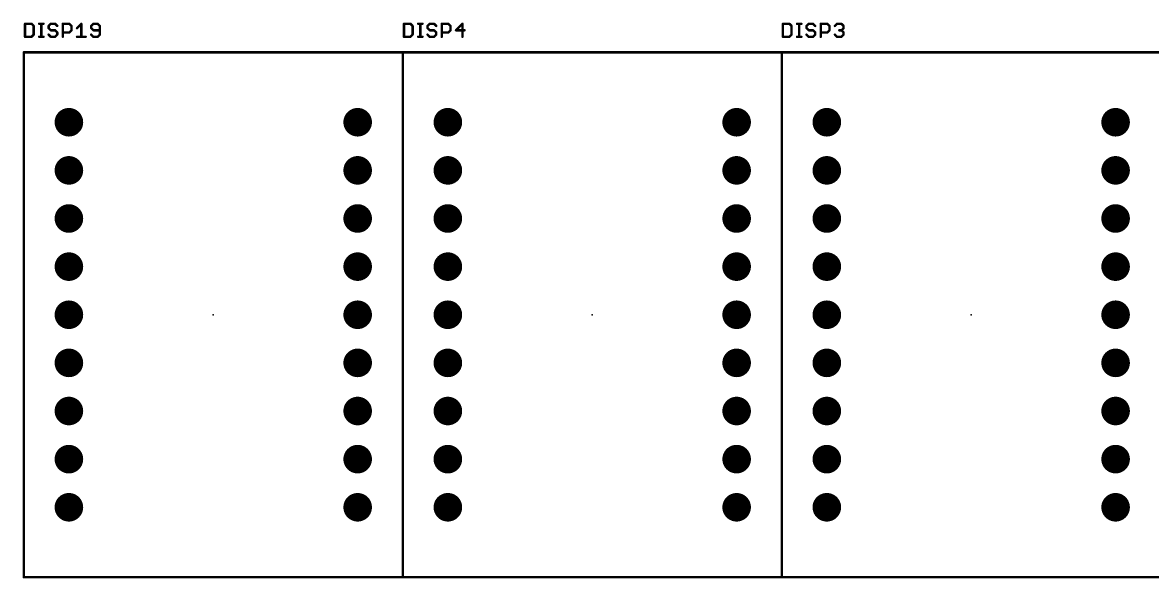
# Model space of a CAD drawing. Extents: x 0 to 426, y 0 to 160.
# Drawn here: x 174.9 to 234.6, y 76.1 to 105.4 of the extents above; entities that cross this region are included whole.
import ezdxf

# ---------------------------------------------------------------- set-up
doc = ezdxf.new("R2010")
doc.units = 0
doc.header["$MEASUREMENT"] = 0
doc.layers.get('0').update_dxf_attribs({"linetype": 'CONTINUOUS'})
for name, color, linetype in [('17', 82, 'CONTINUOUS'), ('21', 253, 'CONTINUOUS'), ('23', 7, 'CONTINUOUS'), ('25', 253, 'CONTINUOUS')]:
    doc.layers.add(name, color=color, linetype=linetype)

# ---------------------------------------------------------------- blocks, each defined once
blk = doc.blocks.new('ROUNDP')
at = {"const_width": 0.5}
blk.add_lwpolyline([(0, -0.25, 1), (0, 0.25, 1), (0, -0.25)], format="xyb", dxfattribs=at)

msp = doc.modelspace()

# ---------------------------------------------------------------- linework, layer by layer
at = {"layer": '21', "const_width": 0.0635}
for points in [[(175, 103.8818, 1), (175, 103.8183)], [(175.0317, 103.85, 1), (174.9683, 103.85)], [(195, 103.8818, 1), (195, 103.8183)], [(195.0317, 103.85, 1), (194.9683, 103.85)], [(195.0317, 103.85, 1), (194.9683, 103.85)], [(195, 103.8183, 1), (195, 103.8818)], [(215, 103.8818, 1), (215, 103.8183)], [(215.0317, 103.85, 1), (214.9683, 103.85)], [(215.0317, 103.85, 1), (214.9683, 103.85)], [(215, 103.8183, 1), (215, 103.8818)], [(175, 76.1818, 1), (175, 76.1183)], [(174.9683, 76.15, 1), (175.0317, 76.15)], [(195, 76.1818, 1), (195, 76.1183)], [(194.9683, 76.15, 1), (195.0317, 76.15)], [(194.9683, 76.15, 1), (195.0317, 76.15)], [(195, 76.1183, 1), (195, 76.1818)], [(215, 76.1818, 1), (215, 76.1183)], [(214.9683, 76.15, 1), (215.0317, 76.15)], [(214.9683, 76.15, 1), (215.0317, 76.15)], [(215, 76.1183, 1), (215, 76.1818)]]:
    msp.add_lwpolyline(points, format="xyb", dxfattribs=at)
at = {"layer": '21', "const_width": 0.127}
for points in [[(175, 103.85), (175, 76.15)], [(195, 103.85), (175, 103.85)], [(195, 103.85), (195, 76.15)], [(215, 103.85), (195, 103.85)], [(195, 76.15), (195, 103.85)], [(215, 103.85), (215, 76.15)], [(235, 103.85), (215, 103.85)], [(215, 76.15), (215, 103.85)], [(175, 76.15), (195, 76.15)], [(195, 76.15), (215, 76.15)], [(215, 76.15), (235, 76.15)]]:
    msp.add_lwpolyline(points, dxfattribs=at)
at = {"layer": '23'}
for p in [(185, 90), (205, 90), (225, 90)]:
    msp.add_point(p, dxfattribs=at)
at = {"layer": '25', "const_width": 0.127}
for points in [[(175.0635, 105.3549), (175.0635, 104.6685)], [(175.4067, 105.3549), (175.0635, 105.3549)], [(175.5211, 105.2405), (175.4067, 105.3549)], [(175.5211, 104.7829), (175.5211, 105.2405)], [(175.8119, 105.3549), (176.0407, 105.3549)], [(175.9263, 104.6685), (175.9263, 105.3549)], [(176.4253, 105.3549), (176.3109, 105.2405)], [(176.3109, 105.2405), (176.3109, 105.1261)], [(176.3109, 105.1261), (176.4253, 105.0117)], [(176.6541, 105.3549), (176.4253, 105.3549)], [(176.4253, 105.0117), (176.6541, 105.0117)], [(176.7685, 105.2405), (176.6541, 105.3549)], [(176.6541, 105.0117), (176.7685, 104.8973)], [(176.7685, 104.8973), (176.7685, 104.7829)], [(177.0593, 104.6685), (177.0593, 105.3549)], [(177.0593, 105.3549), (177.4025, 105.3549)], [(177.4025, 104.8973), (177.0593, 104.8973)], [(177.4025, 105.3549), (177.5169, 105.2405)], [(177.5169, 105.0117), (177.4025, 104.8973)], [(177.5169, 105.2405), (177.5169, 105.0117)], [(177.8077, 105.1261), (178.0365, 105.3549)], [(178.0365, 105.3549), (178.0365, 104.6685)], [(178.6705, 105.3549), (178.5561, 105.2405)], [(178.5561, 105.2405), (178.5561, 105.1261)], [(178.5561, 105.1261), (178.6705, 105.0117)], [(178.8993, 105.3549), (178.6705, 105.3549)], [(178.6705, 105.0117), (179.0137, 105.0117)], [(179.0137, 105.2405), (178.8993, 105.3549)], [(179.0137, 104.7829), (179.0137, 105.2405)], [(195.0635, 105.3549), (195.0635, 104.6685)], [(195.4067, 105.3549), (195.0635, 105.3549)], [(195.5211, 105.2405), (195.4067, 105.3549)], [(195.5211, 104.7829), (195.5211, 105.2405)], [(195.8119, 105.3549), (196.0407, 105.3549)], [(195.9263, 104.6685), (195.9263, 105.3549)], [(196.4253, 105.3549), (196.3109, 105.2405)], [(196.3109, 105.2405), (196.3109, 105.1261)], [(196.3109, 105.1261), (196.4253, 105.0117)], [(196.6541, 105.3549), (196.4253, 105.3549)], [(196.4253, 105.0117), (196.6541, 105.0117)], [(196.7685, 105.2405), (196.6541, 105.3549)], [(196.6541, 105.0117), (196.7685, 104.8973)], [(196.7685, 104.8973), (196.7685, 104.7829)], [(197.0593, 104.6685), (197.0593, 105.3549)], [(197.0593, 105.3549), (197.4025, 105.3549)], [(197.4025, 104.8973), (197.0593, 104.8973)], [(197.4025, 105.3549), (197.5169, 105.2405)], [(197.5169, 105.0117), (197.4025, 104.8973)], [(197.5169, 105.2405), (197.5169, 105.0117)], [(198.1509, 105.3549), (197.8077, 105.0117)], [(197.8077, 105.0117), (198.2653, 105.0117)], [(198.1509, 104.6685), (198.1509, 105.3549)], [(215.0635, 105.3549), (215.0635, 104.6685)], [(215.4067, 105.3549), (215.0635, 105.3549)], [(215.5211, 105.2405), (215.4067, 105.3549)], [(215.5211, 104.7829), (215.5211, 105.2405)], [(215.8119, 105.3549), (216.0407, 105.3549)], [(215.9263, 104.6685), (215.9263, 105.3549)], [(216.4253, 105.3549), (216.3109, 105.2405)], [(216.3109, 105.2405), (216.3109, 105.1261)], [(216.3109, 105.1261), (216.4253, 105.0117)], [(216.6541, 105.3549), (216.4253, 105.3549)], [(216.4253, 105.0117), (216.6541, 105.0117)], [(216.7685, 105.2405), (216.6541, 105.3549)], [(216.6541, 105.0117), (216.7685, 104.8973)], [(216.7685, 104.8973), (216.7685, 104.7829)], [(217.0593, 104.6685), (217.0593, 105.3549)], [(217.0593, 105.3549), (217.4025, 105.3549)], [(217.4025, 104.8973), (217.0593, 104.8973)], [(217.4025, 105.3549), (217.5169, 105.2405)], [(217.5169, 105.0117), (217.4025, 104.8973)], [(217.5169, 105.2405), (217.5169, 105.0117)], [(217.8077, 105.2405), (217.9221, 105.3549)], [(217.9221, 105.3549), (218.1509, 105.3549)], [(218.1509, 105.0117), (218.0365, 105.0117)], [(218.1509, 105.3549), (218.2653, 105.2405)], [(218.2653, 105.1261), (218.1509, 105.0117)], [(218.1509, 105.0117), (218.2653, 104.8973)], [(218.2653, 105.2405), (218.2653, 105.1261)], [(218.2653, 104.8973), (218.2653, 104.7829)], [(175.0635, 104.6685), (175.4067, 104.6685)], [(175.4067, 104.6685), (175.5211, 104.7829)], [(175.8119, 104.6685), (176.0407, 104.6685)], [(176.4253, 104.6685), (176.3109, 104.7829)], [(176.6541, 104.6685), (176.4253, 104.6685)], [(176.7685, 104.7829), (176.6541, 104.6685)], [(177.8077, 104.6685), (178.2653, 104.6685)], [(178.5561, 104.7829), (178.6705, 104.6685)], [(178.6705, 104.6685), (178.8993, 104.6685)], [(178.8993, 104.6685), (179.0137, 104.7829)], [(195.0635, 104.6685), (195.4067, 104.6685)], [(195.4067, 104.6685), (195.5211, 104.7829)], [(195.8119, 104.6685), (196.0407, 104.6685)], [(196.4253, 104.6685), (196.3109, 104.7829)], [(196.6541, 104.6685), (196.4253, 104.6685)], [(196.7685, 104.7829), (196.6541, 104.6685)], [(215.0635, 104.6685), (215.4067, 104.6685)], [(215.4067, 104.6685), (215.5211, 104.7829)], [(215.8119, 104.6685), (216.0407, 104.6685)], [(216.4253, 104.6685), (216.3109, 104.7829)], [(216.6541, 104.6685), (216.4253, 104.6685)], [(216.7685, 104.7829), (216.6541, 104.6685)], [(217.9221, 104.6685), (217.8077, 104.7829)], [(218.1509, 104.6685), (217.9221, 104.6685)], [(218.2653, 104.7829), (218.1509, 104.6685)]]:
    msp.add_lwpolyline(points, dxfattribs=at)
at = {"layer": '25', "const_width": 0.0635}
for points in [[(175.0635, 105.3866, 1), (175.0635, 105.3231)], [(175.0952, 105.3549, 1), (175.0318, 105.3549)], [(175.4291, 105.3773, 1), (175.3842, 105.3324)], [(175.4067, 105.3231, 1), (175.4067, 105.3866)], [(175.5528, 105.2405, 1), (175.4893, 105.2405)], [(175.4986, 105.218, 1), (175.5435, 105.2629)], [(175.8119, 105.3866, 1), (175.8119, 105.3231)], [(175.9581, 105.3549, 1), (175.8946, 105.3549)], [(176.0407, 105.3231, 1), (176.0407, 105.3866)], [(176.3426, 105.2405, 1), (176.2791, 105.2405)], [(176.2884, 105.2629, 1), (176.3333, 105.218)], [(176.3333, 105.1485, 1), (176.2884, 105.1036)], [(176.2791, 105.1261, 1), (176.3426, 105.1261)], [(176.4253, 105.3866, 1), (176.4253, 105.3231)], [(176.4253, 105.0434, 1), (176.4253, 104.9799)], [(176.4477, 105.3324, 1), (176.4028, 105.3773)], [(176.4028, 104.9892, 1), (176.4477, 105.0341)], [(176.6765, 105.3773, 1), (176.6316, 105.3324)], [(176.6765, 105.0341, 1), (176.6316, 104.9892)], [(176.6541, 105.3231, 1), (176.6541, 105.3866)], [(176.6541, 104.9799, 1), (176.6541, 105.0434)], [(176.8002, 104.8973, 1), (176.7367, 104.8973)], [(176.746, 105.218, 1), (176.7909, 105.2629)], [(176.746, 104.8748, 1), (176.7909, 104.9197)], [(177.091, 105.3549, 1), (177.0275, 105.3549)], [(177.0593, 105.3866, 1), (177.0593, 105.3231)], [(177.0593, 104.929, 1), (177.0593, 104.8655)], [(177.4249, 105.3773, 1), (177.38, 105.3324)], [(177.38, 104.9197, 1), (177.4249, 104.8748)], [(177.4025, 105.3231, 1), (177.4025, 105.3866)], [(177.4025, 104.8655, 1), (177.4025, 104.929)], [(177.5486, 105.2405, 1), (177.4851, 105.2405)], [(177.4851, 105.0117, 1), (177.5486, 105.0117)], [(177.4944, 105.218, 1), (177.5393, 105.2629)], [(177.5393, 104.9892, 1), (177.4944, 105.0341)], [(177.7852, 105.1485, 1), (177.8301, 105.1036)], [(178.0682, 105.3549, 1), (178.0047, 105.3549)], [(178.0589, 105.3324, 1), (178.014, 105.3773)], [(178.5879, 105.2405, 1), (178.5244, 105.2405)], [(178.5337, 105.2629, 1), (178.5786, 105.218)], [(178.5786, 105.1485, 1), (178.5337, 105.1036)], [(178.5244, 105.1261, 1), (178.5879, 105.1261)], [(178.6705, 105.3866, 1), (178.6705, 105.3231)], [(178.6705, 105.0434, 1), (178.6705, 104.9799)], [(178.693, 105.3324, 1), (178.6481, 105.3773)], [(178.6481, 104.9892, 1), (178.693, 105.0341)], [(178.9217, 105.3773, 1), (178.8768, 105.3324)], [(178.8993, 105.3231, 1), (178.8993, 105.3866)], [(179.0454, 105.2405, 1), (178.9819, 105.2405)], [(178.9912, 105.218, 1), (179.0361, 105.2629)], [(179.0137, 104.9799, 1), (179.0137, 105.0434)], [(195.0635, 105.3866, 1), (195.0635, 105.3231)], [(195.0952, 105.3549, 1), (195.0318, 105.3549)], [(195.4291, 105.3773, 1), (195.3842, 105.3324)], [(195.4067, 105.3231, 1), (195.4067, 105.3866)], [(195.5528, 105.2405, 1), (195.4893, 105.2405)], [(195.4986, 105.218, 1), (195.5435, 105.2629)], [(195.8119, 105.3866, 1), (195.8119, 105.3231)], [(195.9581, 105.3549, 1), (195.8946, 105.3549)], [(196.0407, 105.3231, 1), (196.0407, 105.3866)], [(196.3426, 105.2405, 1), (196.2791, 105.2405)], [(196.2884, 105.2629, 1), (196.3333, 105.218)], [(196.3333, 105.1485, 1), (196.2884, 105.1036)], [(196.2791, 105.1261, 1), (196.3426, 105.1261)], [(196.4253, 105.3866, 1), (196.4253, 105.3231)], [(196.4253, 105.0434, 1), (196.4253, 104.9799)], [(196.4477, 105.3324, 1), (196.4028, 105.3773)], [(196.4028, 104.9892, 1), (196.4477, 105.0341)], [(196.6765, 105.3773, 1), (196.6316, 105.3324)], [(196.6765, 105.0341, 1), (196.6316, 104.9892)], [(196.6541, 105.3231, 1), (196.6541, 105.3866)], [(196.6541, 104.9799, 1), (196.6541, 105.0434)], [(196.8002, 104.8973, 1), (196.7367, 104.8973)], [(196.746, 105.218, 1), (196.7909, 105.2629)], [(196.746, 104.8748, 1), (196.7909, 104.9197)], [(197.091, 105.3549, 1), (197.0275, 105.3549)], [(197.0593, 105.3866, 1), (197.0593, 105.3231)], [(197.0593, 104.929, 1), (197.0593, 104.8655)], [(197.4249, 105.3773, 1), (197.38, 105.3324)], [(197.38, 104.9197, 1), (197.4249, 104.8748)], [(197.4025, 105.3231, 1), (197.4025, 105.3866)], [(197.4025, 104.8655, 1), (197.4025, 104.929)], [(197.5486, 105.2405, 1), (197.4851, 105.2405)], [(197.4851, 105.0117, 1), (197.5486, 105.0117)], [(197.4944, 105.218, 1), (197.5393, 105.2629)], [(197.5393, 104.9892, 1), (197.4944, 105.0341)], [(197.8077, 105.0434, 1), (197.8077, 104.9799)], [(197.7852, 105.0341, 1), (197.8301, 104.9892)], [(198.1826, 105.3549, 1), (198.1191, 105.3549)], [(198.1733, 105.3324, 1), (198.1284, 105.3773)], [(198.2653, 104.9799, 1), (198.2653, 105.0434)], [(215.0952, 105.3549, 1), (215.0318, 105.3549)], [(215.0635, 105.3866, 1), (215.0635, 105.3231)], [(215.4291, 105.3773, 1), (215.3842, 105.3324)], [(215.4067, 105.3231, 1), (215.4067, 105.3866)], [(215.5528, 105.2405, 1), (215.4893, 105.2405)], [(215.4986, 105.218, 1), (215.5435, 105.2629)], [(215.8119, 105.3866, 1), (215.8119, 105.3231)], [(215.9581, 105.3549, 1), (215.8946, 105.3549)], [(216.0407, 105.3231, 1), (216.0407, 105.3866)], [(216.3426, 105.2405, 1), (216.2791, 105.2405)], [(216.2884, 105.2629, 1), (216.3333, 105.218)], [(216.3333, 105.1485, 1), (216.2884, 105.1036)], [(216.2791, 105.1261, 1), (216.3426, 105.1261)], [(216.4253, 105.3866, 1), (216.4253, 105.3231)], [(216.4253, 105.0434, 1), (216.4253, 104.9799)], [(216.4477, 105.3324, 1), (216.4028, 105.3773)], [(216.4028, 104.9892, 1), (216.4477, 105.0341)], [(216.6765, 105.3773, 1), (216.6316, 105.3324)], [(216.6765, 105.0341, 1), (216.6316, 104.9892)], [(216.6541, 105.3231, 1), (216.6541, 105.3866)], [(216.6541, 104.9799, 1), (216.6541, 105.0434)], [(216.8002, 104.8973, 1), (216.7367, 104.8973)], [(216.746, 105.218, 1), (216.7909, 105.2629)], [(216.746, 104.8748, 1), (216.7909, 104.9197)], [(217.091, 105.3549, 1), (217.0275, 105.3549)], [(217.0593, 105.3866, 1), (217.0593, 105.3231)], [(217.0593, 104.929, 1), (217.0593, 104.8655)], [(217.4249, 105.3773, 1), (217.38, 105.3324)], [(217.38, 104.9197, 1), (217.4249, 104.8748)], [(217.4025, 105.3231, 1), (217.4025, 105.3866)], [(217.4025, 104.8655, 1), (217.4025, 104.929)], [(217.5486, 105.2405, 1), (217.4851, 105.2405)], [(217.4851, 105.0117, 1), (217.5486, 105.0117)], [(217.4944, 105.218, 1), (217.5393, 105.2629)], [(217.5393, 104.9892, 1), (217.4944, 105.0341)], [(217.7852, 105.2629, 1), (217.8301, 105.218)], [(217.9221, 105.3866, 1), (217.9221, 105.3231)], [(217.9445, 105.3324, 1), (217.8996, 105.3773)], [(218.0365, 105.0434, 1), (218.0365, 104.9799)], [(218.1733, 105.3773, 1), (218.1284, 105.3324)], [(218.1733, 105.0341, 1), (218.1284, 104.9892)], [(218.1284, 105.0341, 1), (218.1733, 104.9892)], [(218.1509, 105.3231, 1), (218.1509, 105.3866)], [(218.1509, 104.9799, 1), (218.1509, 105.0434)], [(218.297, 105.2405, 1), (218.2335, 105.2405)], [(218.2335, 105.1261, 1), (218.297, 105.1261)], [(218.297, 104.8973, 1), (218.2335, 104.8973)], [(218.2428, 105.218, 1), (218.2877, 105.2629)], [(218.2877, 105.1036, 1), (218.2428, 105.1485)], [(218.2428, 104.8748, 1), (218.2877, 104.9197)], [(175.0635, 104.7003, 1), (175.0635, 104.6368)], [(175.0318, 104.6685, 1), (175.0952, 104.6685)], [(175.3842, 104.691, 1), (175.4291, 104.646)], [(175.4067, 104.6368, 1), (175.4067, 104.7003)], [(175.4893, 104.7829, 1), (175.5528, 104.7829)], [(175.5435, 104.7604, 1), (175.4986, 104.8053)], [(175.8119, 104.7003, 1), (175.8119, 104.6368)], [(175.8946, 104.6685, 1), (175.9581, 104.6685)], [(176.0407, 104.6368, 1), (176.0407, 104.7003)], [(176.3333, 104.8053, 1), (176.2884, 104.7604)], [(176.4253, 104.7003, 1), (176.4253, 104.6368)], [(176.4028, 104.646, 1), (176.4477, 104.691)], [(176.6316, 104.691, 1), (176.6765, 104.646)], [(176.6541, 104.6368, 1), (176.6541, 104.7003)], [(176.7367, 104.7829, 1), (176.8002, 104.7829)], [(176.7909, 104.7604, 1), (176.746, 104.8053)], [(177.0275, 104.6685, 1), (177.091, 104.6685)], [(177.8077, 104.7003, 1), (177.8077, 104.6368)], [(178.0047, 104.6685, 1), (178.0682, 104.6685)], [(178.2653, 104.6368, 1), (178.2653, 104.7003)], [(178.5786, 104.8053, 1), (178.5337, 104.7604)], [(178.6705, 104.7003, 1), (178.6705, 104.6368)], [(178.6481, 104.646, 1), (178.693, 104.691)], [(178.8768, 104.691, 1), (178.9217, 104.646)], [(178.8993, 104.6368, 1), (178.8993, 104.7003)], [(178.9819, 104.7829, 1), (179.0454, 104.7829)], [(179.0361, 104.7604, 1), (178.9912, 104.8053)], [(195.0635, 104.7003, 1), (195.0635, 104.6368)], [(195.0318, 104.6685, 1), (195.0952, 104.6685)], [(195.3842, 104.691, 1), (195.4291, 104.646)], [(195.4067, 104.6368, 1), (195.4067, 104.7003)], [(195.4893, 104.7829, 1), (195.5528, 104.7829)], [(195.5435, 104.7604, 1), (195.4986, 104.8053)], [(195.8119, 104.7003, 1), (195.8119, 104.6368)], [(195.8946, 104.6685, 1), (195.9581, 104.6685)], [(196.0407, 104.6368, 1), (196.0407, 104.7003)], [(196.3333, 104.8053, 1), (196.2884, 104.7604)], [(196.4253, 104.7003, 1), (196.4253, 104.6368)], [(196.4028, 104.646, 1), (196.4477, 104.691)], [(196.6316, 104.691, 1), (196.6765, 104.646)], [(196.6541, 104.6368, 1), (196.6541, 104.7003)], [(196.7367, 104.7829, 1), (196.8002, 104.7829)], [(196.7909, 104.7604, 1), (196.746, 104.8053)], [(197.0275, 104.6685, 1), (197.091, 104.6685)], [(198.1191, 104.6685, 1), (198.1826, 104.6685)], [(215.0635, 104.7003, 1), (215.0635, 104.6368)], [(215.0318, 104.6685, 1), (215.0952, 104.6685)], [(215.3842, 104.691, 1), (215.4291, 104.646)], [(215.4067, 104.6368, 1), (215.4067, 104.7003)], [(215.4893, 104.7829, 1), (215.5528, 104.7829)], [(215.5435, 104.7604, 1), (215.4986, 104.8053)], [(215.8119, 104.7003, 1), (215.8119, 104.6368)], [(215.8946, 104.6685, 1), (215.9581, 104.6685)], [(216.0407, 104.6368, 1), (216.0407, 104.7003)], [(216.3333, 104.8053, 1), (216.2884, 104.7604)], [(216.4253, 104.7003, 1), (216.4253, 104.6368)], [(216.4028, 104.646, 1), (216.4477, 104.691)], [(216.6316, 104.691, 1), (216.6765, 104.646)], [(216.6541, 104.6368, 1), (216.6541, 104.7003)], [(216.7367, 104.7829, 1), (216.8002, 104.7829)], [(216.7909, 104.7604, 1), (216.746, 104.8053)], [(217.0275, 104.6685, 1), (217.091, 104.6685)], [(217.8301, 104.8053, 1), (217.7852, 104.7604)], [(217.9221, 104.7003, 1), (217.9221, 104.6368)], [(217.8996, 104.646, 1), (217.9445, 104.691)], [(218.1284, 104.691, 1), (218.1733, 104.646)], [(218.1509, 104.6368, 1), (218.1509, 104.7003)], [(218.2335, 104.7829, 1), (218.297, 104.7829)], [(218.2877, 104.7604, 1), (218.2428, 104.8053)]]:
    msp.add_lwpolyline(points, format="xyb", dxfattribs=at)

# ---------------------------------------------------------------- block references
at = {"layer": '17', "xscale": 1.508, "yscale": 1.508}
for p in [(177.38, 100.16), (177.38, 100.16), (197.38, 100.16), (197.38, 100.16), (217.38, 100.16), (217.38, 100.16), (177.38, 97.62), (177.38, 97.62), (197.38, 97.62), (197.38, 97.62), (217.38, 97.62), (217.38, 97.62), (177.38, 95.08), (177.38, 95.08), (197.38, 95.08), (197.38, 95.08), (217.38, 95.08), (217.38, 95.08), (177.38, 92.54), (177.38, 92.54), (197.38, 92.54), (197.38, 92.54), (217.38, 92.54), (217.38, 92.54), (177.38, 90), (177.38, 90), (197.38, 90), (197.38, 90), (217.38, 90), (217.38, 90), (177.38, 87.46), (177.38, 87.46), (197.38, 87.46), (197.38, 87.46), (217.38, 87.46), (217.38, 87.46), (177.38, 84.92), (177.38, 84.92), (197.38, 84.92), (197.38, 84.92), (217.38, 84.92), (217.38, 84.92), (177.38, 82.38), (177.38, 82.38), (197.38, 82.38), (197.38, 82.38), (217.38, 82.38), (217.38, 82.38), (177.38, 79.84), (177.38, 79.84), (192.62, 79.84), (192.62, 79.84), (197.38, 79.84), (197.38, 79.84), (212.62, 79.84), (212.62, 79.84), (217.38, 79.84), (217.38, 79.84), (232.62, 79.84), (232.62, 79.84)]:
    msp.add_blockref('ROUNDP', p, dxfattribs=at)
at = {"layer": '17', "xscale": 1.508, "yscale": 1.508, "rotation": 180}
for p in [(192.62, 100.16), (192.62, 100.16), (212.62, 100.16), (212.62, 100.16), (232.62, 100.16), (232.62, 100.16), (192.62, 97.62), (192.62, 97.62), (212.62, 97.62), (212.62, 97.62), (232.62, 97.62), (232.62, 97.62), (192.62, 95.08), (192.62, 95.08), (212.62, 95.08), (212.62, 95.08), (232.62, 95.08), (232.62, 95.08), (192.62, 92.54), (192.62, 92.54), (212.62, 92.54), (212.62, 92.54), (232.62, 92.54), (232.62, 92.54), (192.62, 90), (192.62, 90), (212.62, 90), (212.62, 90), (232.62, 90), (232.62, 90), (192.62, 87.46), (192.62, 87.46), (212.62, 87.46), (212.62, 87.46), (232.62, 87.46), (232.62, 87.46), (192.62, 84.92), (192.62, 84.92), (212.62, 84.92), (212.62, 84.92), (232.62, 84.92), (232.62, 84.92), (192.62, 82.38), (192.62, 82.38), (212.62, 82.38), (212.62, 82.38), (232.62, 82.38), (232.62, 82.38)]:
    msp.add_blockref('ROUNDP', p, dxfattribs=at)

doc.saveas('drawing.dxf')
